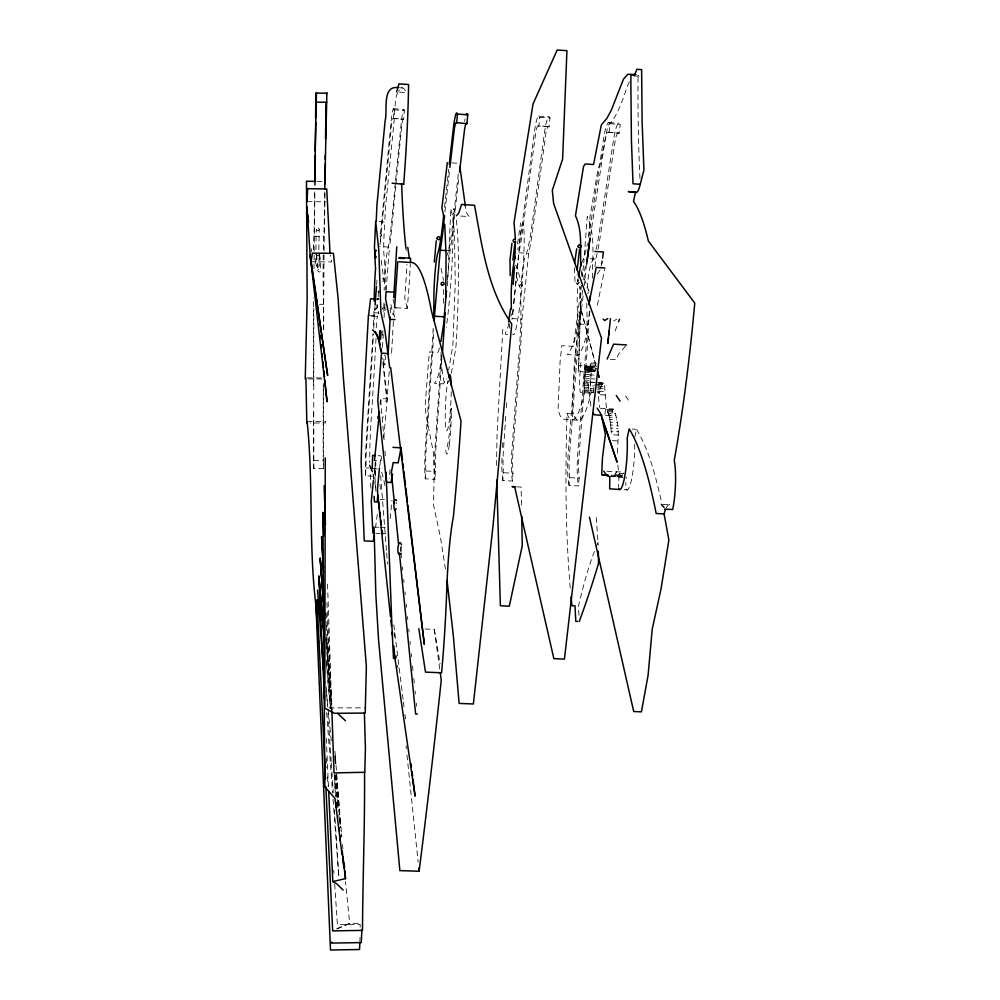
<?xml version="1.0" encoding="UTF-8"?>
<svg xmlns="http://www.w3.org/2000/svg" width="1000" height="1000" viewBox="0 0 1000 1000"><rect width="100%" height="100%" fill="white"/><g stroke="black" fill="none" stroke-linecap="round" stroke-linejoin="round"><path stroke-width="0.75" stroke-dasharray="5 3.75" d="M313.475 385.438L313.625 333.175A65.438 1.238 -89.9 0 0 313.538 297.775M313.6 412.325L313.75 468.575L323.625 468.575L323.512 383.462M315.887 249.7L316.25 229.288M318.825 249.725L319.225 229.312M323.3 385.475L323.162 437.625A30.438 0.712 -90 0 0 323.625 468.575M360.138 927.113L360.15 924.35L337.413 924.712L334.7 884.225M314.012 268.75L314.237 236.337A76.3 1.462 -89.9 0 0 314.65 212.362L314.887 191.838M323.7 329.75A74.237 1.688 -89.9 0 0 323.65 304.312L324.212 236.425A76.263 1.75 -89.8 0 0 324.712 212.463L324.988 191.938M314.675 191.9L314.5 208.2A67.225 1.288 -89.9 0 1 313.812 239.55L313.463 251.15M570.237 588.138C565.312 530.075 565.225 471.7 567.062 413.5L573.35 413.837A115.612 16.825 -86.5 0 0 591.025 393.062L590.487 382.275L591.575 368.038L592.375 366.312L594.25 371.637L596.388 368.462L589.738 368.1C589.95 373.312 577.6 373.15 579.025 368.2M316.6 255.338L316.275 266.225L317.75 264.75L319.137 266.087L318.85 254.412M324.75 192L324.525 208.3A67.2 1.55 -89.8 0 1 323.7 239.625A30.538 0.712 -89.9 0 0 323.237 253.725M567.062 413.5A115.65 16.538 -86.5 0 0 584.45 392.7L584.075 378.088L585.8 365.95L578.837 365.562L578.55 369.513L580.5 307.05L579.925 286.388L580.525 308.3L596.888 369.375M319.587 255.362C321.925 273 312.9 269.825 315.9 254.387M401.087 551.325L401.337 546M593.5 390.913L590.825 390.763L590.037 374.837L595.363 375.138M360.012 937.275L359.9 941.612M578.5 372.062L580.5 307.05C577.175 322.863 577.762 341.388 567.388 354.588L578.438 355.213C587.95 341.575 587.2 323.425 590.237 307.625M574.362 267.7L574.987 281.337M378.2 296.637L378.375 293.425M592.375 278.163C592.25 257.762 595.65 235.588 587.263 216.488L583.75 262.85M502.788 329.338L497.075 433.938L496.463 467.088M509.363 328.2L509.562 323.675M390.425 312.725L390.85 304.288L393.013 314.575L394.025 314.637L394.562 317.137M393.975 310.113L393.612 317.15M393.387 321.375L391.463 355.125L391.287 353.75M377.337 418.837L377.512 415.975M382.475 347.388L382.762 342.987A73.875 4.75 -86.9 0 0 383.275 334.513M502.512 447.525L502.9 441.85M441.25 355.05L435.05 447.6A30.137 2.725 -87 0 0 435.025 479.312L425.325 478.825A30.15 2.612 -87 0 1 425.412 447.1L432.25 344.513A64.95 5.438 -86.8 0 0 433.288 325.863M441.863 358L435.5 454.275A21.012 1.9 -87 0 0 435.487 468.2L435.025 479.312M505.737 416.25L503.1 455.6A20.95 2.462 -87 0 0 503.312 469.487L502.875 480.575L512.5 481.062L512.938 469.975A20.938 2.55 -87 0 1 512.7 456.1L520.462 348.6A73.425 8.637 -86.7 0 0 521.95 319.137L528.663 253.375A75.612 9.012 -86.3 0 0 532.5 230.9L545.962 132.787A22.25 2.8 -86.1 0 1 548.362 126.487L549.087 126.812L550 117.987L539.775 117.3A31.913 3.887 -86.2 0 0 534.438 131.75L521.975 225.662A66.65 7.7 -86.3 0 1 517.688 249.7M506.35 407.762L506.75 402.1M373.787 328.25A73.9 4.462 -86.9 0 0 374.475 312.775L374.95 306.613M376.613 285.038L377.088 278.875M375.763 461.238A21.075 1.4 -87.1 0 0 375.825 465.15L375.325 476.3L365.575 475.8L366.075 464.65A21.075 1.312 -87.1 0 1 366.3 450.7L372.975 342.438A73.9 4.462 -86.9 0 0 373.475 333.963M393.3 118.737L394 109.838L404.35 110.525L403.65 119.425L392.938 118.438A22.4 1.45 -86.6 0 0 391.538 124.825L382.125 223.812A76.1 4.662 -86.7 0 1 379.95 243.8M384.988 304.1L384.263 313.337A73.875 4.75 -86.9 0 1 384.1 317.512M386.087 290.238L389.475 247.113L379.588 246.513M377.35 468.888L374.35 468.738L373.375 480.575M380.075 404.462L380.55 398.512L386.675 398.85L382.812 362.05M380.05 464.762L380.763 455.85L378.05 455.712M396.225 503.638L396.325 502.388M389.25 371.562L386.875 401.225L380.737 400.9L384.4 443.363M447.512 285.85L450.8 208.45L452.938 217.65L454.462 233.663L455.262 282.775L452.9 345.05L448.675 370.1M425.325 478.825L425.8 467.7A21.025 1.812 -87 0 1 425.838 453.775L432.95 345.825A73.713 6.175 -86.8 0 0 433.862 330.262M379.575 466.538L379.688 465.225M447.463 279.962L450.05 250.8A75.875 6.737 -86.5 0 0 453.212 228.212L458.9 177.25M517.513 243.912L520.662 222.887M390.213 518.625L391.962 500.275M395.562 180.463L401 125.162A32.1 2.2 -86.6 0 1 404.35 110.525M395.312 183.088L391.838 219.8A67.038 4.363 -86.7 0 1 387.9 248.988A30.4 2.013 -86.8 0 0 384.15 290.438M395.725 186.363L392.1 224.425A76.075 4.963 -86.7 0 1 389.475 247.113M583.475 265.688L582.388 276.962M395.975 183.738L401.788 125.512A22.387 1.538 -86.6 0 1 403.263 119.125L392.938 118.438M617.45 452.975A29.975 4.925 -86.9 0 1 618.013 440.95C618.538 430.375 618.45 418.35 612.962 408.963L600.075 408.263M379.938 244.75L381.413 235.075M513.212 309.387L512.288 318.575L521.95 319.125M513.825 303.275L518.888 252.775A75.638 8.738 -86.3 0 0 522.638 230.287L535.837 132.125A22.25 2.712 -86.2 0 1 538.175 125.812L548.362 126.487M549.087 126.812L538.875 126.125L539.775 117.3M383.738 437.788L387.262 398.875L382.725 358.013M444.538 207.288L448.7 169.338M596.287 363.312L590.962 363.013L590.55 366.825L595.875 367.125M444.988 211.775L449.725 168.775M581.525 285.312L573.387 346.325L561.812 345.662L560.1 361.362L558.075 409.7L560.175 415.887L562.7 419.125L578.587 420.275M589.925 310.863L588.375 324.575A73.2 10.5 -86.6 0 1 586.875 353.938L578.65 461.062A20.875 3.088 -87 0 0 579.087 474.913L578.688 485.962L569.113 485.475L569.513 474.425A20.888 3.013 -87 0 1 569.113 460.575L577.275 353.4A73.225 10.225 -86.6 0 0 578.763 324.012L582.513 290.5M583.7 279.825L585.413 264.587M609.062 132.537L610.05 123.737L620.212 124.425L619.2 133.212L608.2 132.2A22.175 3.312 -85.9 0 0 605.413 138.45L590.413 236.125M594.938 266.7L595.8 259.088A75.362 10.962 -86.1 0 0 597.125 253.562M458.288 173.912L452.75 223.575A66.85 5.938 -86.5 0 1 447.962 252.625A30.312 2.737 -86.7 0 0 447.137 255.2M580.887 362.45L579.412 381.85L580.15 391.712L580.575 392.537L592.475 393.212M381.613 456.5L381.075 460.7L374.475 460.363M593.112 392.512L594.138 386.938M581.325 276.075L582.025 272.688L581.3 273.612M597.513 391.138L599.188 393.587L601.462 385.25L603.25 382.837L604.675 386.438L605.275 395.012A47.812 7.575 -86.7 0 0 611.962 414.7A5.213 0.838 -86.8 0 1 612.962 408.963M442.075 355.613C439.85 364.775 440.175 375.538 434.462 383.375L443.438 383.862L446.413 378.762M508.263 323.338C509.988 327.587 500.812 336.538 508.575 334.363M597.362 305.175L604.612 269.475M589.738 368.1L590.962 363.013M601.112 266.125L601.638 263.75M634.888 436.85L636.6 429.312L632.163 429.075M516.413 267.975L516.663 267.175L516.237 267.863M439.438 348.025L437.987 352.388L429.3 351.9L425.2 404.625L425.838 413.675L433.3 451.975L434.1 474.988L433.575 505.1L440.425 537.15L445.863 571.85M577.55 279.675C576.362 284.163 579.425 280.4 577.175 274.25M615.125 331L618.062 323.15M600.013 270.038L597.3 273.938M620.5 475.65L611.275 475.213L621.5 475.712L614.338 475.35L616.413 471.775L616.65 473.162L623.862 473.537L623.612 472.137L603.8 471.125M579.612 282.525L577.05 284.275L574.888 281.012M319.425 255.125L318.137 255.912L316.837 255.1M625.538 346.087L618.475 354.25L616.237 359.562L607.188 359.05M613.587 321.075L616.75 319.125M336.838 929.025L349.7 923.438L360.5 923.275M336.9 928.575L349.7 923.438L345.487 881.625M514.975 265.1L516.575 265.95L522.288 285.887A1.512 1.425 -17.1 0 1 520.275 287.525A1.512 1.425 -17.1 0 1 519.85 285.1A1.512 1.425 -17.1 0 1 522.288 285.887M313.812 460.425L323.688 460.438M307.087 421.488L325.8 421.525L325.525 422.975L309.95 423.013M329.15 707.85L364.762 707.875M307.438 377.875L322.6 377.925M308.212 378.913L323.137 378.963M319.413 304.288L323.65 304.312M314.237 236.337L324.212 236.425M311.112 261.762L331.625 261.925L330.225 255.087M317.25 181.375L321.863 181.425M307.013 201.637L325.7 201.812M425.025 628.987L434.312 629.4L440.1 663.812M375.575 527.137L378.638 527.288M380.163 527.362L386.287 527.663M375.788 533.312L380.112 533.525M381.562 533.587L385.887 533.8M609.025 476.538L619.087 476.838A9.575 1.575 -87.1 0 0 618.688 487.362M624.312 489.738L627.225 489.888M516.587 486.838L521.125 487.062L521.55 508.675M662.638 504.387L669.312 504.712M380.262 499.387L384.375 499.6M615.375 474.162L622.7 474.663M617.238 475.35L623.013 475.637M621.9 476.337L617.562 476.112L622.263 476.875M611.375 476.45L621.987 476.987M618.288 476.95L623.025 477.238M503.675 472.738L513.312 473.225M570 477.675L579.575 478.162M366.188 467.912L368.975 468.05M370.375 468.125L375.95 468.413M426.025 470.962L435.737 471.463M610.413 415.712L603.488 415.337A47.825 7.45 -86.7 0 0 605 414.325A5.225 0.812 -86.8 0 1 606 408.587L608.362 413.237L615.375 413.612M608.362 413.237L608.888 415.075L615.913 415.462M608.888 415.075L609.375 417.188L616.4 417.562M609.375 417.188L609.825 419.538L616.862 419.925M609.825 419.538L610.237 422.137L617.288 422.525M610.237 422.137L610.612 424.975L617.675 425.35M610.612 424.975L610.95 428.025L618.025 428.4M382.512 416.987L383.713 417.062M610.95 428.025L611.25 431.287L618.325 431.662M618.575 435.112L611.487 434.738L611.25 431.287M612.337 440.65L618.013 440.95M584.2 376.15L590.763 376.525M584.075 378.088L590.638 378.45M589.963 378.75L595.288 379.05M583.987 380.012L590.538 380.375M599.188 382.612L603.25 382.837M583.925 381.912L590.487 382.275M595.913 382.6L602.675 382.975M590 382.425L594 382.65M598.362 383.088L603.787 383.387M599.362 383.65L602.075 383.787M597.475 384.225L604.275 384.6M583.9 383.775L590.462 384.137M594.725 384.875L601.462 385.25M597.863 386.062L604.675 386.438M583.913 385.562L594.163 385.95M596.838 387.088L600.875 387.3M583.95 387.25L590.513 387.612M598.162 388.462L604.975 388.837M590.45 388.537L593.112 388.688M584.025 388.837L590.6 389.2M597.638 389.738L600.337 389.875M584.138 390.275L590.712 390.637M598.362 391.362L605.175 391.737M584.275 391.575L590.85 391.938M591.312 392.325L593.987 392.463M597.15 392.738L599.837 392.887M605.275 395.012L598.45 394.637A47.825 7.45 -86.7 0 0 599.775 407.55M606.625 409.325L613.612 409.7M607.238 410.35L614.225 410.725M607.812 411.65L614.812 412.038M590.562 364.938L597.225 365.312M585.612 365.962L592.375 366.312M585.4 366.262L592.537 366.6M590.163 366.637L596.812 367.013M585.2 366.85L592.688 367.15M592.788 367.962L586.2 367.587L586.263 368.612L592.85 368.975M585.013 367.675L591.575 368.038M584.85 368.7L591.4 369.062M589.312 369.3L595.95 369.663M586.562 369.688L593.15 370.062M584.7 369.875L595.513 370.588M586.9 370.5L593.488 370.875M590.237 370.812L596.9 371.188M588.45 370.863L595.075 371.238M594.663 371.587L587.638 371.262M584.6 371.125L594.25 371.637M584.538 372.4L591.1 372.762M584.362 374.25L590.913 374.613M396 307.775L407.175 308.425A69.312 5.075 -86.8 0 0 410.325 263.9M382.725 308.012L385.475 308.175M578.763 324.012L588.375 324.575M374.475 312.775L378.675 313.025M368.4 315.675L377.512 316.2M371.575 315.938L377.663 316.288A19.025 1.212 -86.8 0 0 378.725 311.25M595.037 382.375L586.375 381.863L587.188 382.425M379.137 221.637L384.963 222A23.562 1.525 -86.7 0 0 383.825 253.25A128.675 8.175 -87 0 1 385.213 283.7A137.188 8.888 -87 0 1 385.913 289.938M518.888 252.775L528.663 253.375M590.25 258.75L595.8 259.088M447.238 250.625L450.05 250.8M460.712 216.05L469.212 216.575L467.062 213.988L465.538 207.25M451.863 162.9L459.438 163.388M538.837 116.15L549.038 116.838M608.9 122.575L619.025 123.25M393.525 108.7L403.85 109.4M608.2 132.2L619.2 133.212M399.412 87.725L402.512 87.925M399.35 92.1L406.15 92.562A399.837 27.25 -87.1 0 0 400.175 88.975M635.45 76L639.012 76.25L638.025 75.263A108.55 17.225 -86 0 0 637.013 74.675M538.175 125.812L538.875 126.125M581.1 270.675L588.975 291.112A1.512 1.412 -21.3 0 0 587.375 290.35M625.588 396.012L629.487 401.688M636.6 429.312C649.725 451.55 655.713 477.075 661.587 501.975M587.938 383.663L591.038 407.075M573.35 413.837L572.337 410.475L574.338 362.163L576.087 346.475A207.45 27.688 -86.3 0 0 583.513 292.325M516.362 275.975L519.325 286.45M596.263 366.812L580.5 307.05M373.05 473.95L376.225 489.45M407.175 308.425L404.738 298A110.525 7.812 -86.8 0 0 406.962 264.4M393.137 299.275L394.25 304.488M441.075 268.387L443.475 280.425M596.225 517.438L598.212 545.188M434.312 629.4L440 670.925M381.213 260.325L383.812 279.85M393.837 624.825L403.212 700.462M403.4 702L404.175 708.175M404.938 714.35L405.513 718.988M406 745.713L406.325 748.812M406.975 755.013L418.125 861.95M311.25 248.688L311.575 251.775M400.4 546.912L400.875 551.562M401.037 553.1L401.5 557.75M402.45 567.038L402.762 570.125M403.713 579.412L404.025 582.5M404.975 591.788L405.288 594.888M406.238 604.175L406.55 607.263M407.488 616.55L407.812 619.65M408.75 628.925L409.062 632.025M410.012 641.312L410.325 644.4M411.275 653.688L411.587 656.787M412.537 666.062L413 670.713M413.787 678.45L414.263 683.088M415.05 690.825L415.363 693.925M416.312 703.2L416.625 706.3M326.275 691.1L327.987 708.138M328.15 709.688L331.275 740.675M334.7 774.75L337.05 797.975M337.2 799.525L337.987 807.275M338.762 815.013L339.075 818.112M326.238 659.925L330.475 708.012M334.988 759.2L335.387 763.85M336.35 774.712L341.812 836.762M342.5 844.513L342.912 849.163M326.312 663.075L330.175 708.088M335.9 774.825L339.625 818.288M339.762 819.837L340.425 827.6M380.637 475.562L386.538 551.512M386.662 553.062L387.5 563.9M319.625 254.312L320.875 270.512A1.525 1.475 0.1 0 1 318.575 271.775A1.525 1.475 0.1 0 1 318.6 269.225A1.525 1.475 0.1 0 1 320.875 270.512M326.275 637.6L331.863 710.75M334.963 751.213L335.913 763.675M336.025 765.225L340.788 827.487M341.262 833.713L341.5 836.825M326.275 639.163L331.662 710.775M335.05 755.913L335.637 763.7M336.45 774.6L340.425 827.525M326.65 712.55L332.612 793.15M333.075 799.35L338.825 876.862M316.637 254.3L317.825 270.487M384.963 451.112L385.3 455.763M326.225 643.487L330.812 708.6M335.525 775.275L337.05 796.975M337.488 803.175L337.825 807.825M379.988 484.325L380.312 488.95A198.988 12.775 -86.9 0 1 380.025 491.7M374.35 468.738L376.15 494.888M326.225 758.125L326.85 767.463M327.475 776.812L328.1 786.15M333.75 870.212L333.963 873.337M326.225 686.762L327.575 707.013M327.987 713.238L331.213 761.538M331.312 763.088L333.288 792.688M334.425 809.825L338.888 876.812M326.225 613.038L332.125 709.587M334.975 756.3L335.45 764.087M336.125 774.987L338.125 807.688M326.287 625.312L330.775 709.237M334.263 774.5L335.412 796.25L334.538 774.375M578.938 615.312L578.475 606.05A457.1 75 -88.9 0 1 594.65 550.763M326.262 738.2L328.462 786.5M326.912 602.812L331.7 710.425M313.75 468.575L313.8 333.963A74.262 1.4 -89.9 0 0 313.788 308.375M327.525 584.087L331.875 710.487M588.812 292.538A1.512 1.412 -21.3 0 1 587.45 293.163M586.7 303.2A30.113 4.45 -86.4 0 0 586.925 309.725A64.5 9.25 -86.6 0 1 585.65 352.6L577.7 454.4A29.938 4.438 -87 0 0 578.688 485.962M587.212 288.087A30.113 4.45 -86.4 0 1 592.45 260.837A66.413 9.663 -86.1 0 0 594.85 254M610.05 123.737A31.8 4.75 -85.9 0 0 603.7 138.05L589.55 231.5A66.438 9.412 -86.1 0 1 588.538 237.85M569.113 485.475A29.95 4.325 -87 0 1 568.188 453.913L576.075 352.062A64.525 9.012 -86.6 0 0 577.375 309.163A30.125 4.338 -86.4 0 1 578.375 279.913M581.587 262.775A30.125 4.338 -86.4 0 1 582.812 260.25A66.438 9.412 -86.1 0 0 586.325 248.875M587.463 243.663A66.438 9.412 -86.1 0 1 586.9 246.35M596.038 249.462A66.413 9.663 -86.1 0 0 599.312 232.1L613.713 138.713A31.788 4.875 -85.9 0 1 620.212 124.425M618.325 132.875A22.163 3.4 -85.9 0 0 615.462 139.113L600.2 236.725A75.362 10.962 -86.1 0 1 597.775 250.512M629.312 81.788A108.55 17.225 -86 0 0 625.938 90.425A262.8 37.812 -85 0 1 607.975 125.363L600.087 164.95L598.312 167.413L590.025 216.663A207.45 27.688 -86.3 0 1 588.763 235.613M634.688 444.162A34.5 5.75 -87 0 1 626.188 489.663A9.575 1.6 -87.1 0 1 625.875 482.587M622.562 474.538A29.975 4.925 -86.9 0 1 617.725 463.862M586.375 264.45A207.45 27.688 -86.3 0 1 584.275 285.475M639.963 178.562A582.362 110.075 -84.2 0 1 638.025 75.263M626.175 478.475A9.575 1.6 -87.1 0 1 626.337 477.212M666.275 507.812A41.913 7.713 -87.3 0 1 671.45 506.463M596.388 546.388A457.1 75 -88.9 0 1 598.15 542.238M397.75 92.75A399.837 27.25 -87.1 0 0 396.925 94.588A20.2 1.325 -86.6 0 0 394.113 121.05L385.637 205.775A13.262 0.85 -86.7 0 0 384.963 222M398.562 91.2A399.837 27.25 -87.1 0 1 399.375 89.938M370.913 488.188A1663.463 127.137 -84.9 0 1 370.188 473.225M376.012 338.35A373.488 20.4 -86.9 0 1 371.2 419.25A48.675 3.137 -87 0 0 369.725 462.55M376.275 327.75A10.462 0.663 -86.9 0 1 377.663 316.288M397.925 668.225A604.388 51.65 -86.4 0 1 397.537 665.375M396.625 658.175A604.388 51.65 -86.4 0 1 396.325 655.537M394.475 637.2A604.388 51.65 -86.4 0 1 393.85 629.637M386.138 309.25A309.738 20.137 -86.4 0 1 382.3 308.4M390.037 469.538A97.45 6.75 -87 0 1 389.288 478.488M377.325 514.425A198.988 12.775 -86.9 0 1 375.55 527.263M406.238 250.688A601.8 45.938 -85.8 0 1 405.938 248.125M381.625 472.163A581.85 37.45 -87.9 0 1 385.075 486.262M382.425 278.7A1.525 1.438 -6 0 1 382.6 281.55M380.075 233.162A1.475 1.45 29.5 0 1 381.475 234.7A1.475 1.45 29.5 0 1 379.938 236.062M394 109.838A32.113 2.075 -86.6 0 0 390.788 124.488L381.887 219.188A67.062 4.112 -86.7 0 1 379.963 236.8M375.325 476.3A30.213 2 -87.1 0 1 375.075 461.262M383.95 302.8A65.088 4.175 -86.9 0 1 383.688 312.038M382.887 330.462A65.088 4.175 -86.9 0 1 382.475 337.962M365.575 475.8A30.225 1.887 -87.1 0 1 366.087 444.012L372.488 341.125A65.113 3.938 -86.9 0 0 372.925 333.663M373.938 311.475A65.113 3.938 -86.9 0 1 373.2 328.65M443.738 289.462A30.312 2.737 -86.7 0 0 443.587 301.913A64.925 5.675 -86.8 0 1 443.575 305.163M464.588 121.388A32.013 2.988 -86.4 0 1 465.05 118.875M451.238 391.737A28.025 2.625 -86.9 0 1 448.188 427.45A28.025 2.625 -86.9 0 1 445.225 418.35A28.025 2.625 -86.9 0 1 447.75 381.012M451.138 373.312A107.737 9.925 -86.7 0 0 456.075 345.225A132.35 11.975 -86.8 0 0 456.025 217.838M449.525 378.938A107.737 9.925 -86.7 0 1 440.975 352.562M455.012 212.362A132.35 11.975 -86.8 0 0 453.85 208.65L453.2 214.6A86.587 7.675 -86.7 0 1 446.312 327.238M323.212 255.1A30.538 0.712 -89.9 0 0 323.275 290.275A65.412 1.487 -89.9 0 1 323.488 329.462M512.5 481.062A30.025 3.65 -87 0 1 511.975 449.438L519.45 347.275A64.7 7.612 -86.7 0 0 520.9 304.275A30.213 3.663 -86.5 0 1 525.887 255.188A66.625 7.95 -86.3 0 0 531.812 226.275L544.513 132.413A31.9 4.013 -86.1 0 1 550 117.987M502.875 480.575A30.038 3.538 -87 0 1 502.013 456.675M511.275 313.738A64.725 7.362 -86.7 0 1 511.238 316.075M513.675 303.6A573.85 54.15 -86.2 0 0 520.575 233.325A35.238 4.213 -86.5 0 1 522.75 223.012A31.175 3.688 -86.5 0 1 524.188 241.725A73.725 8.588 -86.5 0 1 515 332.775A43.438 5.112 -86.6 0 1 512.638 334.113M513.062 309.387A573.85 54.15 -86.2 0 1 511.987 319.425M383.762 361.763C385.7 374.988 386 341.975 383.762 361.763M449.387 444.263A27.713 2.612 -87 0 0 451.25 408.275A37.788 3.538 -87 0 1 445.737 450.062A27.713 2.612 -87 0 0 449.387 444.263M316.688 230.312A1.487 1.438 12.1 0 0 319.175 229.688A1.487 1.438 12.1 0 0 317.35 227.913A1.487 1.438 12.1 0 0 316.688 230.312"/><path stroke-width="1.5" d="M325.275 457.887L324.8 708.2L334.412 713.312L365.213 713.062L366.362 666.338L343.188 375.525L338.125 298.575L333.413 253.312L312.35 253.15L311.112 261.762M305.238 378.9L307.15 298.863L306.475 181.262L315.7 181.363M315.163 151.037L316.438 93.075L326.85 93.225L324.862 183.85M315.575 118.225L315.675 110A32.2 0.65 -89.8 0 1 316.438 93.075M314.8 181.025L315.725 122.55M314.962 185.075L315.325 155.225M325.213 159.338L325.262 155.25M324.787 189.288L325.4 163.487M325.513 138.875L325.95 110.138A32.188 0.775 -89.8 0 1 326.087 103.263M364.375 712.812L365.412 748.363L364.8 772.288L334.025 772.913L331.925 712.05M445.712 297.113L446.075 255.212L444.725 224.275M515.388 241.188L514.888 258.175M307.013 201.637L307.663 188.675L326.75 188.988L329.963 252.288M361.912 929.475L361.287 942.6L331.7 943.088L331.763 942.1M577.163 270.025L579.487 249.613M359.837 943.55L359.525 949.513L330.487 950L315.963 605.562C308.438 544.525 313.55 482.475 307.087 421.488M418.837 628.713L425.5 672.113L441.6 672.788A154.288 14.025 -87.4 0 0 446.912 586.188A73.012 7.262 -87.3 0 1 453.413 516.613A299.513 26.35 -86.9 0 0 461.025 421.05L431.5 311.262A936.825 68.562 -88.2 0 0 410.4 262.475L410.575 258.212L399.35 257.525L398.75 258.188L404.35 258.525M434.312 262.087L436.225 240.75M445.2 312.613L442.463 352.837M396.775 246.788L393.738 297.362L394.738 297.413M397.738 261.712L394.575 307.7L396 307.775M390.213 316.95L388.062 354.938L389.7 367.738L390.712 367.788L424.3 644.262L407.812 505.037M514.438 266.95L513.2 284.425M512.875 260.012L514.788 244.088M574.637 262.9L576.688 248.812M381 332.812C380.087 351.7 378.2 324.387 381.087 331.863M375.075 305.075L376.5 286.575M379.475 411.725L374.475 460.363M434.3 320.4A73.713 6.175 -86.8 0 0 434.45 316.25L440.213 250.2A75.9 6.45 -86.5 0 0 443.288 227.6L444.562 215.675M456.675 122.95L457.45 114.087L467.75 114.775L466.962 123.637L456.163 122.638A22.338 2 -86.4 0 0 454.35 128.988L449.862 167.475M373.375 480.575L371.287 501.3L372.912 533.175M443.875 325.175A73.675 6.45 -86.8 0 0 444.188 316.812L446.512 290.712M379.438 468.013L377.438 489.637L377.775 495.163L390.5 616.862M364.538 772.05C364.913 824.837 362.775 877.663 362.5 930.4L332.537 930.875M443.7 215.125L442.863 222.963A66.888 5.675 -86.5 0 1 438.2 252.037A30.325 2.612 -86.7 0 0 433.913 301.35A64.95 5.438 -86.8 0 1 433.575 318.525M449.288 164.088L453.312 128.637A32.025 2.862 -86.4 0 1 457.45 114.087M459.5 172.037L464.538 129.662A22.325 2.087 -86.4 0 1 466.425 123.325L466.962 123.637M608.462 337.8L607.788 343.512L610.45 318.7M608.8 334.95L609.312 330.662M587.025 261.25L590.013 237.987L586.712 263.988M378.462 292.488L378.65 291.225M609.825 476.375L609.663 488.825L619.95 489.513M443.9 322.375L440.925 341.45M510.6 308.575L508.537 321.95M602.612 258.25L603.438 251.975L594.8 251.45M401.463 544.9C398.325 535.237 395.387 559.788 401.138 553.288M376.525 250.787C374.1 246.863 374.738 262.85 376.15 256.512M590.388 295.688L588.8 304.675L596.213 267.462L604.913 267.987M392.575 474.05L391 482.475L386.512 482.25L377.775 400.737L381.5 353.2L388.488 353.587M392.938 447.375L401.037 447.8L398.175 462.837L393.2 462.587L391.337 472.562L394.45 503.512M601.638 263.75L602.137 261.112M511.975 243.275L509.988 259.837L510.2 275.587M634.263 75.925L636.862 69.287L641.625 69.625L642.1 121.287L643.925 170.025L640.25 184.262A30.512 4.938 -85.9 0 1 635.475 192.062L633.513 201.45A354.8 56.112 -87.3 0 1 648.35 241L694.762 303.1A375.262 61.125 -86.2 0 1 674.25 460.325A33.875 6.212 -87.1 0 1 672.7 509.525L664.625 509.125M396.562 500.487C392.95 495.375 393.263 515.7 396.087 508.575M396.625 91.912L398.975 83.863L408.6 84.513A118.975 8.012 -86.6 0 1 403.675 184.237L392.1 183.2M368.4 315.675L362 430.363L361.15 462.113L364.237 540.887L373.225 541.312A198.988 12.775 -86.9 0 0 374.375 534.738M618.55 321.838L619.538 319.225M607.188 359.05L613.562 344.175L626.538 344.913M368.537 315.763L370.575 298.738L375.163 299M607.725 318.6L604.637 320.55L603.15 319.037M456.45 215.787L458.862 212.875L461.525 204.462L474.538 205.287C482.038 245.85 487.5 289.4 511.75 324L493.013 525.938L473.375 703.988L459.113 703.4L453.325 635.65L447.05 580.425M328.675 791.175L332.812 881.55L345.5 878.637L344.825 870.888M374.65 309.713L377.238 307.7L377.163 305M316.363 102.15L326.775 102.287M440.213 672.475L441.262 680.163A1316.612 82.35 -86.4 0 1 419.1 871.25L399.862 870.612L378.525 639.45L375.825 594.175L374.05 527.062M597.125 408.1L600.2 412.788L617.125 462.2L601.725 416.763L605.375 434.412L602.45 457.975L601.763 473.525L602.038 474.775L606.875 475.012M417.413 714.038L415.613 713.962L399.425 553.025M577.562 621.425L575.763 621.35L575.013 605.887L571.938 605.75L571.038 596.812M602.038 474.775L608.2 475.075M515.075 486.75L512.062 486.6L514.675 486.887L553.862 658.65L564.425 659.1L601.5 338.137L553.638 203.588L552.325 190.25L562.612 159.088L566.925 50.688L557.188 50L533.05 103.938L514.025 222.475L515.4 238.925M665.525 509.5A41.913 7.713 -87.3 0 0 664.087 513.888L656.162 513.5A533.688 83.25 -88.7 0 0 629.212 428.925L627.188 437.975A34.513 5.65 -87 0 1 625.112 474.225A34.513 5.65 -87 0 1 618.925 489.3A9.575 1.575 -87.1 0 1 618.787 488.4M375.337 455.575L372.638 455.438L372.225 468.625M602.013 415.262L594.65 414.862L592.638 412.925M373.263 330.15L372.725 330.112C379.275 335.288 379.125 345.112 381.287 352.55M393.6 292.175L386.05 291.725L385.588 298.837L389.775 319.337L395.087 319.637M377.05 299.275L378.325 299.35L378.175 298.4M434.45 316.25L444.188 316.812M399.175 261.8L410.4 262.475M447.312 162.6L441.9 207.9L443.925 217.087M387.962 353.9L384.85 330.05L380.9 312.213L378.812 250.287L375.7 221.425L374.438 246.938L375.475 267.863M440.213 250.2L445.838 250.538M635.475 192.062L628.325 191.6L636.2 192.488M640.25 184.262L633.013 183.8L631.413 139.975L630.875 84.325L630.925 74.775L633.3 74.938M397.863 87.613C381.662 85.4 387.75 111.35 385.163 120.463L376.912 205.225L376.225 221.45M609.025 476.538L606.625 475.588L603.8 471.125M306.812 423L305.912 377.863M403.675 184.237L401.613 183.8A601.8 45.938 -85.8 0 0 405.938 248.125M661.3 504.312L664.038 507.4M332.812 881.55L337.038 884.025L343.113 890.037M337.55 713.337L345.412 720.7M616.275 395.5L620.087 401.175M375.075 331.438L376.262 333.338M369.637 465.363L372.388 471.688M409.363 258.5L407.8 247.45M376.85 334.288L378.575 338.725M597.612 372.025L599.087 377.312L597.463 371.312M378.913 339.938L380.25 344.812M589.45 517.1L633.713 711.525L641.438 711.838L648.088 675.25L652.2 629.312L661.075 588.7L668.875 540L664.087 513.888M381.05 348.7L381.587 351.287M345.5 878.637L342.188 850.875M310.325 257.262L327.638 375.475L310.15 254.925L306.95 206.925L307.425 211.562M310.525 259.125L310.712 260.5M459.925 167.062L465.375 206.2M342.075 855.088L334.963 798.363L324.85 786.825L322.887 512.35L323.925 535.737M379.5 509.05L377.775 495.163L377.238 501.975L374.45 501.838L374.087 496.325M379.888 512.137L380.45 516.775M380.838 519.862L381.413 524.487M382.175 530.662L382.562 533.75M411.05 763.75L411.438 766.838M412.013 771.462L412.587 776.1M412.962 779.188L415.075 796.162L394.538 655.362M401.037 447.8L402.5 460.175M402.875 463.275L403.425 467.912M403.787 471.012L405.438 484.925M405.8 488.025L407.45 501.95M310.15 254.925L327.05 401.812L324.812 380.163M418.775 868.15L419.1 871.25M390.825 619.938L391.475 626.1M392.113 632.263L392.438 635.337M307.75 214.662L308.538 222.387M320.188 335.3L320.513 338.4M321.15 344.588L321.463 347.675M322.1 353.862L322.425 356.962M322.9 361.6L323.537 367.788M323.862 370.875L324.5 377.062M395.075 509.7L398.5 543.75M317.362 602.812L317.05 599.712L325.513 779.038M317.987 609.012L318.463 613.663M324.462 639.75L318.863 576.15L324.487 699.25M344.275 864.675L344.55 867.788M324.45 641.338L318.863 576.15L320.938 607.312M342.95 857.087L343.888 867.95L343.05 857.062M393.888 646.05L394.85 658.45L393.488 658.388L391.875 625.337L386.1 472.238M324.475 618.675L320.2 558.212L322.463 587.788M322.7 590.9L323.537 601.8M324.487 614.25L323.775 604.913L324.525 615.812M320.2 558.212L323.475 601.8M317.575 590.087L323.55 670.7M324 676.9L324.462 683.1M339.237 827.987L339.462 831.087M315.963 605.562L317.538 628.913M317.75 632.025L318.475 642.925M321.25 611.987L321.763 619.775M323.462 567.888L321.562 536.737L323.462 572.475M325.875 786.825L332.638 930.275M324.137 485.775L325.475 524.788M496.775 480.163L500.375 605.788L509.288 606.188L522.263 545.725L521.7 516.388M598.325 551.275L598.538 563.462A1129.05 135.612 -84.8 0 1 579.237 621.5M580.8 265.712C579.925 249.2 582.762 231.112 575.462 215.75L583.525 166.45L585.237 163.975L593.562 164.525L601.35 124.925L606.962 118.263L611.388 109.987L623.475 79.138L627.85 74.25L635.962 74.513A108.55 17.225 -86 0 0 634.888 74.737M578.713 277.038A30.125 4.338 -86.4 0 1 581.587 262.775M375.575 268.35A30.412 1.887 -86.8 0 0 374.3 297.863A65.113 3.938 -86.9 0 1 374.237 301.112M466.2 114.663A32.013 2.988 -86.4 0 1 467.75 114.775M448.537 377.25A28.025 2.625 -86.9 0 1 451.213 385.412M326.45 94.175A32.188 0.775 -89.8 0 1 326.85 93.225M515.588 241.838A1.462 1.438 39.5 0 1 513.625 241.8A1.462 1.438 39.5 0 1 513.45 239.85A1.462 1.438 39.5 0 1 515.388 239.537M515.175 257.15A30.225 3.55 -86.6 0 0 511.287 303.712A64.725 7.362 -86.7 0 1 511.312 309.175M340.125 840.387L339.787 835.738L340.125 840.387M336 807.138L335.75 802.475L336 807.138M578.138 246.6A1.462 1.425 43.6 0 0 580.538 247.387A1.462 1.425 43.6 0 0 579.975 244.938A1.462 1.425 43.6 0 0 578.138 246.6M442.075 285.075A1.512 1.438 -11.1 0 0 444.075 283.438A1.512 1.438 -11.1 0 0 441.613 282.638A1.512 1.438 -11.1 0 0 442.075 285.075M437.15 238.5A1.475 1.438 34.1 0 0 439.575 239.3A1.475 1.438 34.1 0 0 439.025 236.825A1.475 1.438 34.1 0 0 437.15 238.5"/></g></svg>
